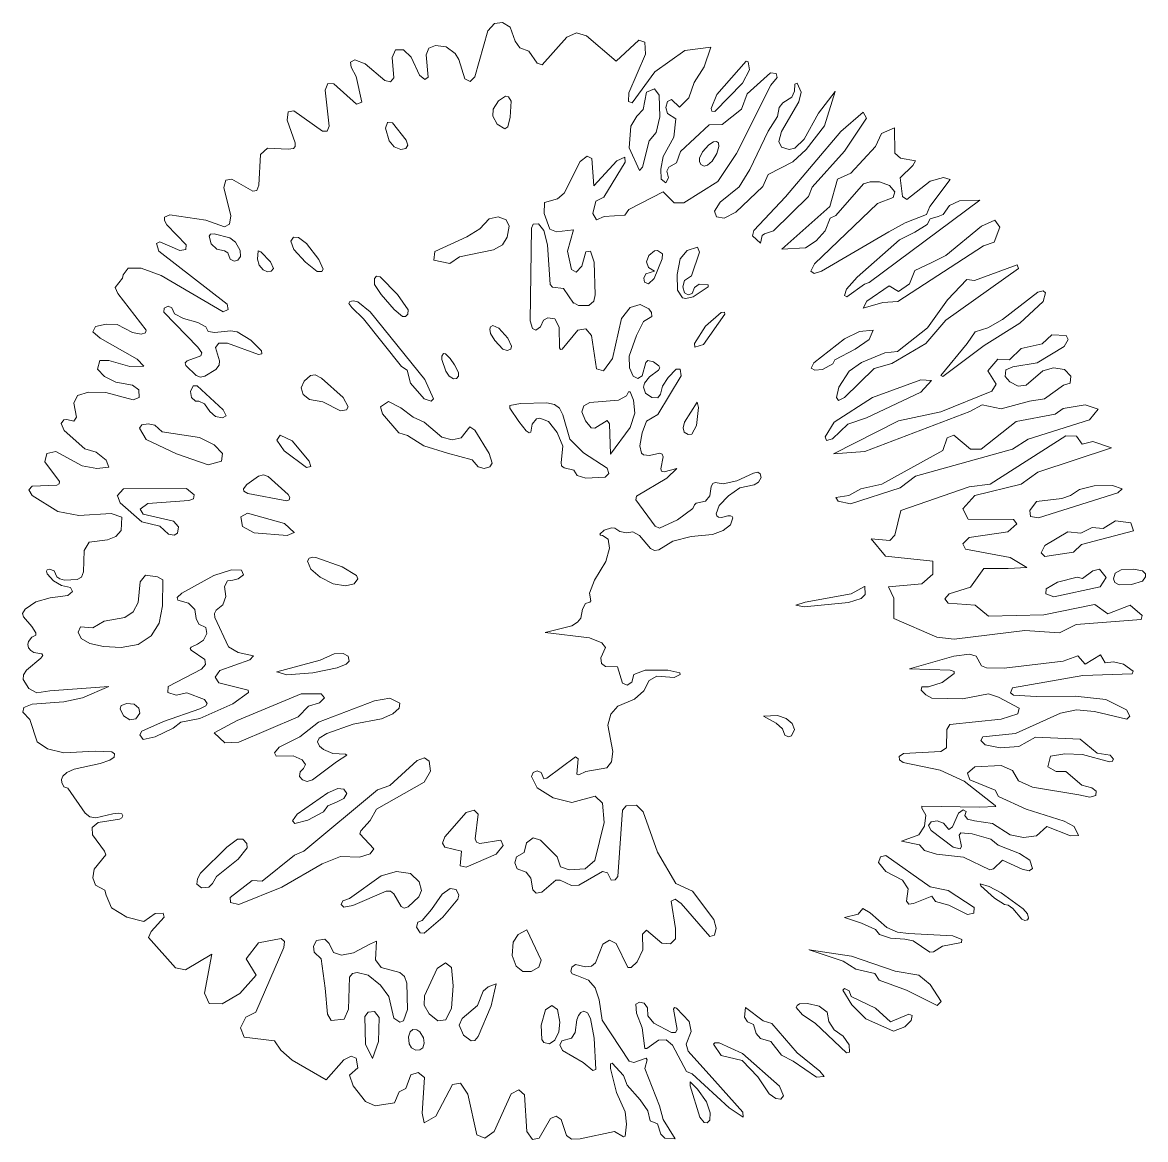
# Model space of a CAD drawing. Header units: millimetres. Extents: x -63086 to 144078, y -129912 to 13382.
# Drawn here: x 62165 to 63195, y -56157 to -55132 of the extents above; entities that cross this region are included whole.
import ezdxf

# ---------------------------------------------------------------- set-up
doc = ezdxf.new("R2010")
doc.units = ezdxf.units.MM
doc.layers.get('0').update_dxf_attribs({"lineweight": 0})
doc.layers.add('観葉植物', color=92, linetype='Continuous', lineweight=9)

# ---------------------------------------------------------------- blocks, each defined once
blk = doc.blocks.new('樹木平面（CAD素材.com）d5d7c83f')
at = {"color": 0, "linetype": 'ByBlock', "lineweight": -2}
for points in [[(-316.9, 358.2), (-323.1, 384.2), (-321.4, 390.8), (-316, 391.8), (-296.7, 380.9), (-292.9, 381.4), (-291, 386.4), (-289.7, 414.4), (-283.2, 420.3), (-264.3, 419.2), (-259.4, 419.9), (-257.7, 421.8), (-257.7, 425.2), (-265.2, 445.9), (-264.3, 453.4), (-259, 454.6), (-232.8, 435.7), (-228.5, 435.7), (-226.6, 440.3), (-230.4, 473.4), (-227.8, 479.4), (-222.4, 479.2), (-201.5, 460.5), (-196.6, 462.5), (-201.8, 486.1), (-206.6, 494.5), (-207.1, 499.2), (-203.2, 501.1), (-193.7, 497.7), (-175.6, 482.4), (-170.4, 481.2), (-167.4, 484.8), (-169, 503.4), (-165.9, 510.4), (-158.5, 510.3), (-151.5, 503.6), (-143.7, 487.2), (-138.9, 483.1), (-135.9, 485.4), (-137.7, 505.7), (-135.3, 511.8), (-129.3, 514.5), (-119.4, 513.1), (-111.1, 507), (-107.9, 501.7), (-102.4, 483.7), (-97.5, 481.4), (-93.1, 485.7), (-81.2, 527.9), (-75.2, 534.6), (-67.6, 535.5), (-60.8, 531.1), (-56.2, 518.3), (-51.8, 512.2), (-43.7, 509.1), (-35.8, 498.1), (-31.4, 496.8), (-8.7, 522), (0, 526), (9.4, 523.3), (36.4, 500), (57.3, 519.3), (62.9, 517.5), (63.4, 506.5), (48.2, 471.1), (47.8, 463), (51.3, 461.8), (71.8, 490.3), (99.5, 509.9), (123.3, 512.8), (117.2, 494.8), (107.9, 480.5), (103.1, 466.3), (94.6, 457.8), (87.3, 465), (83.7, 462.9), (82.1, 457.5), (83.6, 452), (91.1, 447), (89.4, 430.4), (79.6, 412.5), (77.4, 400.9), (77.9, 391.8), (81.9, 388.3), (84.6, 393), (83, 399), (84.8, 402.9), (91.7, 406.9), (95.5, 417.2), (121.7, 441.7), (133.7, 441.9), (151.5, 456), (156.7, 470.2), (178.1, 489.2), (183.1, 488.8), (184.2, 485.1), (178.2, 478.1), (146.8, 415.4), (129.7, 389.7), (98.6, 370.2), (89.6, 370.2), (79.7, 380.3), (48.1, 364.1), (44.5, 358.8), (25.6, 357.5), (18.5, 354.6), (15.2, 360.2), (17.8, 371.7), (25.3, 375.3), (44.9, 407.4), (44.5, 412.1), (37, 408.5), (16.1, 385.7), (14.3, 410.6), (9.8, 413), (3.5, 407.9), (-11.1, 378.8), (-17.4, 373.8), (-29.2, 370.4), (-29.4, 360.3), (-24.3, 345.9), (-18.3, 343.4), (-2.5, 345.3), (-8.1, 325.8), (-4.6, 309), (-0.1, 306.5), (5, 312), (8.7, 325.2), (12.9, 325.8), (16.4, 315.6), (17.3, 285.8), (16.1, 279.8), (11.3, 275.9), (2, 276), (-2.3, 278.2), (-2.5, 278.1), (-11.9, 291.5), (-21.9, 292.6), (-24.1, 295.2), (-26.6, 331.7), (-29.9, 344.8), (-34.7, 350.8), (-39.5, 350.4), (-41, 346.9), (-42.3, 261.8), (-40.3, 254.7), (-37.1, 253.3), (-32.8, 256.4), (-30, 262.3), (-26.3, 264.5), (-19.7, 263.8), (-15.9, 256), (-15.4, 237), (-14.5, 235.5), (-12.9, 235.7), (1.4, 253.2), (8.7, 254.5), (13.9, 248.4), (18.5, 217.8), (25, 216), (33.2, 227.3), (41.4, 264.1), (49.4, 274), (58.4, 276.8), (66.5, 272.7), (68.8, 269.6), (69.2, 265.7), (61.6, 261.3), (55.1, 248.5), (48.5, 229.3), (48.7, 218.6), (52.1, 211.2), (56.3, 208.9), (60.2, 211.3), (63.6, 223.5), (65.4, 225.6), (70.6, 224.3), (75.7, 220.7), (76.6, 218.6), (75.4, 216.5), (67, 210.6), (62.6, 204.8), (61.5, 201.1), (63.5, 195.5), (69.2, 191.4), (74.6, 191.2), (77.1, 194.7), (79.1, 201.8), (84.2, 209.8), (91.4, 217.6), (95.3, 217.5), (96.2, 211.4), (74.6, 175.8), (64.2, 169.9), (60.3, 159), (58.1, 147.3), (59.8, 140.3), (61.5, 138.9), (67.1, 138.4), (76.5, 140.3), (78.7, 139.5), (79.6, 137.1), (77.3, 126.2), (78, 123.8), (80.5, 123.2), (92, 126.4), (83, 117.4), (55.2, 101), (54.5, 97.6), (72.3, 73.4), (76.1, 71.7), (92.6, 79.3), (106.8, 89.8), (108.3, 93.2), (109.9, 94.5), (118.4, 96.4), (122.3, 101.4), (123.5, 110), (125, 112.6), (127.3, 113.6), (134.6, 112.3), (147.2, 115.1), (162.3, 122), (166.4, 122.9), (168.5, 121.6), (169.3, 118.2), (167.1, 113.9), (163, 111.5), (150, 108.6), (139.5, 101.4), (130.9, 92.5), (128.2, 84.8), (128.8, 82.9), (130.4, 81.6), (133, 81.4), (138.8, 82.9), (141.4, 83), (143, 82.3), (143.6, 81.1), (141.3, 74.8), (134.7, 69.5), (124.9, 66), (105.2, 64.1), (88.6, 59.7), (75.5, 51.9), (71.6, 51.1), (68.1, 53.1), (57.8, 65), (51.8, 68.2), (45.9, 67.5), (40, 68.5), (35.4, 71.6), (32.3, 72), (25.5, 69.8), (21.5, 66.2), (22, 65.2), (24.1, 65), (29.3, 61.5), (30.5, 53.2), (26.9, 41.2), (16.6, 24.1), (11.9, 12), (13.4, 4.9), (12.3, 3.7), (8.4, 2.5), (5.5, -2.7), (4, -10.9), (1, -14.7), (-4, -17.8), (-28.5, -24.1), (12, -29), (23.4, -33.5), (26.8, -37.8), (22.3, -47.3), (22.9, -52.4), (26.8, -55.3), (37.8, -55.6), (42.2, -70.6), (46.7, -72.5), (50.9, -69.5), (52.6, -62.5), (63.1, -58.7), (84, -58.7), (94.9, -61), (95.2, -62.5), (89.6, -65.3), (73.9, -64.2), (66.8, -68.2), (61.8, -77.7), (53.2, -85.3), (38.1, -91.6), (31.5, -99), (29, -108.9), (33.3, -133.3), (32.2, -142.7), (28, -148.2), (8.6, -151.4), (2.3, -154.7), (0.4, -154), (1.8, -140), (-0.9, -138.1), (-27.1, -157.8), (-29.9, -158.2), (-32.3, -152.4), (-35.8, -150.8), (-39.6, -152.4), (-41, -156.2), (-36, -166.6), (-21.2, -175.8), (-4.1, -180.1), (17.3, -174.2), (24.1, -180.7), (25.4, -198.4), (17, -233.3), (8, -240.9), (-6.7, -241.6), (-14.6, -238.9), (-17.6, -229.8), (-32.8, -214.4), (-39.6, -212.3), (-45.6, -216.9), (-48, -225.7), (-54.8, -229.7), (-56.4, -235.4), (-54.2, -240.7), (-46.1, -243.8), (-41.7, -249.3), (-39.9, -260.1), (-37, -263.2), (-31.7, -262.2), (-18.8, -251.1), (-14.7, -251.3), (-4.4, -256.1), (2.3, -255.7), (23.9, -243.2), (28.6, -244.6), (31.8, -251.3), (35.6, -250.8), (38, -247.9), (42.4, -187.1), (45.7, -183), (55.1, -182.4), (61.4, -188.4), (74.4, -225.6), (91.3, -254.3), (106.4, -261.3), (125.9, -287.2), (128.2, -295.2), (126.7, -301.6), (122.4, -303), (96.1, -272.6), (90.6, -268.8), (86.8, -270.4), (91, -295.5), (90.8, -305.1), (86.4, -309.7), (78.5, -308.9), (64.3, -297.1), (60.6, -300.9), (61, -315.2), (55.7, -326.2), (50.1, -331.3), (47.2, -331.2), (36.4, -309.3), (30.3, -306.3), (24.4, -309.9), (17.6, -327), (13.9, -330.2), (8.4, -330.8), (-0.9, -328.6), (-4, -330.9), (-5.2, -334.9), (-3.7, -337), (0.4, -338.8), (11, -342.8), (17.1, -349.9), (21, -361), (23.7, -379.6), (48.5, -417.1), (52.6, -418.4), (64, -414.6), (64.8, -416.1), (62.8, -424), (76.1, -458.2), (79.7, -470.9), (90.7, -488.5), (81.2, -488), (77.3, -484.3), (74.5, -474.7), (67.7, -472), (65.6, -462.9), (58.4, -452.7), (46.7, -439.4), (43.1, -430.3), (32.9, -419), (31.3, -419.6), (31.3, -423.9), (36.8, -446), (44.7, -463.7), (46.1, -475.1), (44.9, -486), (43.3, -486.8), (35, -481.7), (3.5, -488.6), (-4.5, -488.9), (-9.1, -485.4), (-13.9, -470.9), (-18.4, -467.6), (-23.7, -469.8), (-34.1, -487.9), (-40.1, -489.1), (-45.3, -481.8), (-47.6, -448.2), (-52.8, -443.6), (-59.9, -447.2), (-75.5, -481.9), (-83.8, -488), (-91.2, -484.7), (-99.6, -447.4), (-106.1, -437.5), (-113.6, -438.6), (-128.8, -467.6), (-139.4, -473.8), (-141.5, -465), (-139.2, -432.2), (-145.2, -427.6), (-151.8, -429.9), (-156.3, -442.3), (-162.5, -445.3), (-166.8, -455.6), (-184.6, -458.1), (-193.3, -454.3), (-204.5, -440), (-207.9, -430.1), (-200.3, -423.4), (-202, -414.5), (-206.5, -412.6), (-213.2, -416), (-229.3, -434.3), (-260.5, -416.3), (-271.1, -407.1), (-276.8, -398.6), (-304.6, -395.1), (-307.9, -386.8), (-303.1, -377), (-293.8, -372.2), (-268.3, -313.1), (-267.6, -307.4), (-270.7, -304.7), (-291.3, -308.8), (-302.7, -323.3), (-293.7, -338.3), (-308.7, -355.3), (-324.9, -364.7), (-336.6, -364.3), (-341.1, -354.8), (-334.2, -319.1), (-358.3, -333.5), (-367.5, -331.6), (-392.4, -303.7), (-389.9, -298.3), (-378, -285.2), (-378.8, -281.6), (-386.3, -281.9), (-396.7, -289)], [(123.5, 456.6), (128.8, 469.5), (155.6, 500), (157.6, 499.3), (158.6, 492.2), (152.2, 479.7), (127, 453.9), (124.3, 454.1), (123.5, 456.6), (123.6, 456.8)], [(55.4, 449.7), (61.3, 455.6), (64.4, 471.5), (71.6, 474.7), (76, 468.7), (76.6, 448.9), (73.1, 434.5), (66.8, 427), (60.7, 402.7), (57.8, 399.8), (48.5, 420.4), (49.9, 440.3), (55.4, 449.7), (55.5, 449.7)], [(237.2, 472.3), (227.6, 440.6), (210.7, 419.1), (198.6, 407.7), (175.9, 396.1), (171.1, 385.2), (146.1, 361.4), (135.4, 356), (128.6, 357.3), (126.6, 362.3), (131.7, 370.8), (149.4, 384.6), (159.2, 400.7), (175.8, 435.8), (184.4, 449.3), (186, 457.4), (189.4, 461.7), (197.5, 467), (199.9, 472.6), (200.4, 479), (202.3, 479.7), (206.1, 471.6), (204.1, 462.8), (188.1, 435.5), (185.5, 426.3), (188, 421), (195, 418.9), (200.2, 420.1), (208.8, 428.6), (222.1, 452.3), (237.2, 472.3), (237.1, 472.2)], [(-76.3, 456), (-71.4, 463.6), (-65.1, 467.8), (-62.2, 467.4), (-59.9, 463.4), (-60.6, 448.8), (-62.8, 439.7), (-65.6, 437.8), (-72.5, 442.3), (-76.6, 449.7), (-76.3, 456), (-76.3, 456)], [(168.9, 333), (170.5, 340), (172.6, 341.6), (180.8, 344.4), (212.9, 375.9), (216.1, 384.3), (245.8, 417.5), (265.9, 447.6), (263.1, 453.3), (242.6, 435.4), (191.7, 375.7), (162.8, 344.7), (161.4, 339.7), (168.9, 333), (168.4, 333.3)], [(-173.1, 443.8), (-168.5, 443.6), (-155.9, 427.6), (-154.4, 423), (-156.4, 419.8), (-160.9, 418.9), (-167.2, 421.4), (-171.5, 427), (-174.9, 438.7), (-173.1, 443.8), (-173.2, 444)], [(113, 410.9), (115.8, 417), (121.6, 423.2), (125.8, 426.1), (128.6, 426.2), (130.2, 425), (130.7, 421.6), (128.9, 415.2), (124.6, 408.2), (120.1, 404.6), (117.2, 403.7), (114.1, 405.1), (112.8, 408), (113, 410.9), (113, 411)], [(-396.7, -289), (-412.3, -285.3), (-426.1, -276.5), (-431.1, -265.1), (-432.4, -260.4), (-440.9, -255.9), (-443.4, -249.1), (-442.2, -241.2), (-431.3, -228.1), (-432.6, -224.6), (-443.7, -209.7), (-443.9, -203), (-438.5, -198.3), (-419, -195.4), (-416.6, -193.9), (-415.7, -192.1), (-416.7, -190.5), (-420.1, -189.9), (-425, -190.3), (-440.6, -193.9), (-446, -193.2), (-450.4, -189.7), (-466.2, -166.9), (-469.9, -165.5), (-471.9, -161.5), (-472.2, -158.8), (-470.9, -155.7), (-467.3, -152.6), (-460.4, -149.5), (-436.5, -144.1), (-427.7, -141.3), (-423.7, -138.4), (-423.5, -135.2), (-425.9, -133.6), (-441.3, -132.8), (-470, -134.3), (-485, -130.9), (-494.3, -124.3), (-501, -103.8), (-507.5, -97.1), (-506.5, -92.8), (-499, -89.9), (-470, -87.7), (-452.8, -84), (-428.6, -73.6), (-482.9, -77.6), (-494.8, -79.4), (-502, -75.5), (-507.1, -67.1), (-507, -62.8), (-504.2, -58.5), (-491.1, -47.7), (-489.3, -45.1), (-490, -43.5), (-497.4, -42.4), (-500.3, -40.7), (-502.2, -38.2), (-503, -35.2), (-502.4, -32.2), (-499.3, -28.2), (-495.7, -26.6), (-495.6, -24.4), (-499.4, -18.4), (-506.8, -9.8), (-507.9, -6.6), (-505.5, -2.5), (-495.5, 4), (-482.4, 7.9), (-466.2, 10), (-461.9, 13.6), (-463.9, 17.1), (-472.1, 19.1), (-479.5, 23.4), (-485.1, 29.9), (-485.9, 32.2), (-485.1, 33.5), (-483.1, 34), (-478.9, 32.5), (-476.4, 27), (-473.5, 25.3), (-469.2, 24.1), (-457.6, 24.5), (-453.8, 26.8), (-452, 31.7), (-451.3, 51.1), (-446.7, 58.8), (-430, 60.9), (-422.1, 64), (-417.3, 69.4), (-416.6, 81.7), (-426.6, 85.2), (-456.1, 83.3), (-475.3, 86.9), (-499, 101.5), (-502, 106.9), (-499, 110.3), (-476.4, 111.2), (-474.2, 112.4), (-474, 114.6), (-487.2, 132.5), (-485.5, 140.1), (-477.3, 141.9), (-453.1, 128.8), (-439.7, 126.4), (-428.7, 127.7), (-431.1, 134.1), (-440.4, 141.3), (-450.7, 144.4), (-469.7, 161.2), (-472.3, 167.7), (-469.8, 171.1), (-467.1, 171.4), (-460.7, 169.8), (-458.2, 173.6), (-460.7, 186.3), (-457.3, 193.2), (-447.2, 196.5), (-431.3, 196.1), (-406.5, 189.3), (-400.9, 191.6), (-401.1, 198.5), (-407.1, 202.9), (-422.4, 205.6), (-432.5, 210.8), (-439, 217.6), (-436.9, 225.3), (-428.8, 225.5), (-409.4, 220), (-396.5, 220.3), (-402.7, 226.6), (-436.7, 245.8), (-443.3, 251.9), (-440.8, 256.5), (-431.1, 258.9), (-421, 258.6), (-407.1, 251.1), (-399, 249.6), (-395.2, 250.8), (-394.3, 253.3), (-420.3, 286.9), (-422.9, 292.4), (-416.1, 300.9), (-415.6, 304), (-410.8, 310), (-399, 310.1), (-380.7, 303.4), (-323.8, 270.1), (-319.4, 272.2), (-320.2, 277.1), (-382.9, 325.7), (-384.9, 332.8), (-382, 334.2), (-363.7, 326.4), (-358.2, 327.2), (-357.8, 331.4), (-375.4, 349.9), (-377.7, 354), (-377.6, 356.8), (-372.6, 359.2), (-339.6, 354.3), (-322.6, 348), (-318.1, 350.6), (-316.8, 358.2)], [(294.9, 279.5), (373.3, 330.7), (383.1, 333.9), (388.3, 347.9), (383.6, 354.1), (371.4, 348.8), (338.8, 321.7), (325.4, 315), (310.2, 308), (305.6, 295.8), (295.3, 288.8), (286.7, 293.8), (266.2, 280), (263, 273.6), (280.9, 278.7), (294.9, 279.5), (295.1, 279.6)], [(-237.8, 307), (-233.3, 307.2), (-232.3, 309.3), (-236, 318), (-247.5, 332.9), (-254.8, 338.3), (-259.4, 338.5), (-261.7, 335), (-259, 327.3), (-248.2, 315.7)], [(74.5, 326.4), (78.9, 323.3), (78.6, 318.7), (71.3, 300.8), (66.2, 295.7), (62.5, 297.4), (61.8, 301), (63.8, 304.9), (71.7, 307.4), (66.1, 310.8), (64.2, 316), (66.5, 321.8), (71.5, 325.9), (74.5, 326.4), (74.4, 326.4)], [(-237.8, 307), (-248.2, 315.8), (-248.2, 315.8)], [(245.8, 191.4), (272.9, 218.2), (289.2, 222.7), (320.4, 241), (338.7, 262.3), (405.4, 309.9), (404.2, 313.1), (364.9, 298.7), (357.9, 299.6), (340.3, 281.1), (321.9, 255.3), (294.5, 233.8), (282.8, 232.5), (261.4, 223.6), (250.2, 215.6), (240.8, 201.1), (238.6, 191.5), (240.5, 188.9), (245.8, 191.4), (245.9, 191.5)], [(-180, 302.3), (-163.9, 286.1), (-154.2, 272), (-154.6, 267.9), (-156.8, 265.7), (-159.4, 265.9), (-167.2, 272.2), (-179.1, 286.1), (-185, 295.2), (-185.1, 300.7), (-183.1, 302.7), (-180, 302.3), (-180.2, 302.3)], [(-195.3, 263.8), (-160.2, 220), (-155.1, 216.5), (-152.2, 204.8), (-139.5, 190.2), (-133.2, 188), (-131.1, 190.3), (-138.8, 207.9), (-189, 270.2), (-200.5, 279.2), (-204.6, 280.2), (-207.7, 279.5), (-208.5, 277.8), (-206, 274), (-195.3, 263.8), (-195.3, 263.9)], [(-288.5, 231.7), (-291.3, 230.9), (-320, 241.5), (-327.8, 241.3), (-330.9, 237.3), (-327.2, 225.2), (-327.4, 221.3), (-330.7, 217.1), (-340.5, 211), (-344.7, 210.3), (-348.7, 211.8), (-358.2, 220.9), (-358.7, 223.4), (-356.9, 225.2), (-344.3, 229.6), (-343.3, 232.5), (-347.1, 237.8), (-378.2, 269.7), (-378, 273.4), (-374.4, 275.2), (-371, 273.8), (-368.4, 268.4), (-360.1, 264), (-347, 260.2), (-339.8, 256.2), (-337.7, 252), (-331.4, 251), (-317, 252.8), (-310.9, 251.8), (-298.4, 244), (-288.6, 234.4), (-288.5, 231.7), (-288.7, 231.8)], [(217.8, 223.4), (245.8, 245.3), (259.6, 252), (272.2, 253.3), (268.5, 244.8), (255.5, 235.7), (236.9, 226), (235.1, 222.5), (225.8, 217.3), (218.5, 216.5), (215.4, 218.5), (217.8, 223.4), (217.9, 223.5)], [(235.7, 139.9), (264.6, 141.9), (360.7, 178.6), (372.1, 184.7), (389.5, 181), (415.4, 188.2), (429.1, 190.4), (446.5, 202.9), (452.8, 204.6), (453.5, 211), (447.7, 217.1), (437.6, 218.8), (427.6, 215.9), (412.3, 202.9), (405.2, 201.9), (397.4, 206), (393.2, 210.8), (393.9, 216.8), (400.3, 219.5), (422.4, 223.2), (447.2, 238.2), (450.9, 244.6), (449, 248.5), (436.1, 249.1), (427.1, 240.7), (407.8, 236.4), (397.1, 226.2), (386.5, 226.7), (377.3, 215.9), (384.8, 203.8), (380.8, 197.3), (334.2, 178.3), (295.4, 170), (235.7, 139.9), (235.7, 139.9)], [(-119.9, 231.5), (-121.8, 231.9), (-123.2, 229.5), (-123.2, 226.4), (-119.7, 215.8), (-116.6, 211.1), (-112.6, 208.7), (-109.9, 209), (-108.1, 211.1), (-108.1, 214.3), (-111.8, 221.6), (-115.8, 227.4), (-119.9, 231.5), (-119.9, 231.5)], [(-233.8, 209.4), (-213.9, 191.5), (-209.1, 182.8), (-210.8, 180.1), (-216.3, 179.3), (-232.4, 187.6), (-244.6, 189.6), (-250.5, 194.2), (-252.4, 200.4), (-249.6, 206.6), (-243.8, 211.6), (-239.4, 212.4), (-233.8, 209.4), (-233.8, 209.4)], [(228, 155.5), (236.4, 168.8), (271.6, 191.4), (315.9, 207.8), (325.7, 207.2), (315.9, 196.4), (265.9, 172.9), (248.8, 167), (234.8, 153.5), (229.5, 152.2), (228, 155.5), (228.2, 155.7)], [(-353.8, 197.1), (-351.3, 202.3), (-347.6, 202.1), (-323.7, 180.1), (-321.2, 174.6), (-324.6, 172.8), (-330.9, 174.1), (-336, 178.6), (-341.1, 185.8), (-346.2, 188), (-349.1, 188.3), (-353, 191.5), (-353.8, 197.1), (-353.8, 197.1)], [(31.2, 139.6), (49.3, 164), (53.6, 177.2), (52.4, 189.1), (49.4, 196.7), (47.7, 196.7), (46, 192.9), (38.6, 189.2), (12.3, 186.8), (6.8, 183.8), (5.1, 178.3), (8.4, 170.2), (13.7, 163.6), (16.8, 163.3), (28.1, 170.4), (30.5, 167.4), (31.2, 139.6), (31.2, 139.7)], [(-114, 152.6), (-105.7, 154.4), (-97.8, 164.5), (-93, 161.7), (-80, 140), (-77.1, 131.4), (-79.2, 127.9), (-84.5, 126.5), (-89.9, 127.9), (-95.4, 134.4), (-118, 140.6), (-139.8, 147.2), (-154.7, 156.7), (-162.9, 159.2), (-177.7, 176.6), (-179.7, 182.9), (-172.1, 187.8), (-161, 181.9), (-149.6, 173.4), (-139.5, 169), (-123.3, 155.2), (-114, 152.6), (-114, 152.6)], [(29.9, 121.7), (26.4, 118.3), (8.6, 117.4), (0.8, 120), (-2.3, 124.9), (-11.3, 127), (-13.6, 128.8), (-13.9, 131.8), (-12.5, 147), (-17.5, 159.4), (-25.4, 169.4), (-33.5, 172.5), (-36.4, 171.8), (-40.6, 167), (-41.6, 159.6), (-43.3, 159), (-46, 160.8), (-52.9, 169.4), (-61.1, 181.7), (-60.9, 184.1), (-51.1, 186), (-27.1, 186.5), (-20, 185), (-15.6, 181.6), (-12.5, 175.6), (-5.9, 153.4), (6.4, 140.7), (28.2, 126.6), (29.9, 121.7), (29.9, 121.7)], [(110.8, 187.1), (99.1, 169), (97.8, 163.8), (98.7, 159.7), (102.5, 157.5), (105.9, 157.9), (110.2, 165.7), (112, 182.4), (110.8, 187.1), (110.8, 187.1)], [(414.4, 153.3), (470.6, 171.1), (478.5, 180.7), (466.5, 184.8), (446.3, 181.4), (439.1, 176.2), (403.4, 169.4), (371.2, 144), (361.3, 144), (346, 157), (340.1, 154.6), (336.1, 143), (280.2, 111.9), (260.9, 107.8), (249.9, 101.7), (237.8, 99.7), (240, 96.5), (251.2, 94.1), (297, 108.6), (311, 119.4), (399.9, 144.1), (414.4, 153.3), (414.5, 153.3)], [(-337.5, 129.9), (-325.3, 133), (-324.3, 140), (-332.1, 148.1), (-345.4, 154.7), (-379.8, 160.1), (-386.5, 166), (-392.7, 167.3), (-398.3, 166.5), (-400.5, 163.4), (-394.5, 153.1), (-366.7, 139.9), (-337.5, 129.9), (-337.6, 129.9)], [(475.3, 1.7), (487.4, -6.8), (507.7, 1), (518.7, -8.6), (518, -12), (458.2, -16.8), (442.9, -24.4), (411.1, -22.3), (346.5, -30.1), (330.5, -28.2), (291.2, -11.1), (291, 7.6), (286.2, 17.7), (316.8, 20.6), (326.8, 29.5), (326.8, 41.4), (283.4, 46), (270.4, 62), (287.3, 60.4), (291.9, 65.2), (297.4, 87.8), (360.2, 109.7), (379.4, 112), (448.8, 156.3), (458.6, 156.1), (463.7, 148.8), (473.5, 151.3), (490.6, 145.3), (423, 123), (407.7, 112), (365.4, 101.5), (354.5, 89.4), (359.3, 80), (400.8, 79.6), (404, 75.7), (395.6, 68.4), (360.2, 63.1), (354.5, 57.2), (356.8, 52.4), (397.9, 44.6), (413, 35.7), (395.8, 34.8), (373.7, 34.8), (361.3, 17.4), (341.9, 11.3), (337.8, 6.9), (340.8, 2.8), (365.7, 1), (377.8, -9.1), (428.5, -7.7), (475, 1.5), (475.1, 1.4)], [(-420.9, 101.3), (-415.2, 107.6), (-357.6, 108), (-350.3, 102.1), (-351, 98.7), (-355.2, 97), (-392.8, 94.4), (-399.9, 89.1), (-397.1, 84.4), (-369.4, 78.2), (-364.7, 72.8), (-365.7, 67.2), (-368.9, 65.1), (-374.1, 66.3), (-381.9, 73.6), (-398.5, 77.4), (-418.3, 94.8), (-420.8, 101.4), (-420.8, 101.5)], [(423.7, 81), (496.5, 104.1), (500.5, 107.8), (491.5, 110.7), (474.7, 110.5), (461.2, 107.2), (453, 101.6), (445.2, 98.9), (422, 96), (415.7, 87.9), (416.3, 82.5), (423.7, 81), (423.7, 81.1)], [(-258.7, 67.6), (-267.7, 75.9), (-301.5, 85.3), (-307.6, 82), (-306, 73.2), (-295.3, 67.5), (-265.2, 64.9), (-258.7, 67.6), (-258.8, 67.5)], [(463.2, 56.7), (510.7, 69.3), (508.3, 76.5), (494.3, 78.3), (483, 71.3), (473, 72.2), (462.6, 67.2), (450.7, 68.2), (429.4, 55.9), (426.1, 49), (429.6, 45.7), (455.7, 49.5), (463.2, 56.7), (463.3, 56.8)], [(-296, -45.4), (-299.5, -49), (-326.8, -59), (-331.3, -65.1), (-327.8, -70.3), (-301, -76.8), (-300.6, -79), (-315, -89.6), (-345.1, -102.9), (-362.7, -106.3), (-369.8, -111.9), (-386.3, -119.7), (-397.2, -122.1), (-400.3, -117.8), (-398.5, -114.7), (-378.6, -105.7), (-345.1, -94.2), (-339.6, -91.3), (-338.6, -89.3), (-341, -85.4), (-357.3, -79.5), (-367, -81.4), (-374.6, -79.1), (-374.2, -73.6), (-343.8, -57.6), (-340, -53.5), (-340.6, -48.8), (-353.3, -40.2), (-354.2, -38.7), (-353.2, -37.4), (-347.4, -34.8), (-342, -31), (-338.9, -24.9), (-339.7, -19.5), (-346, -16.5), (-348.7, -11.1), (-349.7, -3), (-355.6, 2.9), (-365.4, 5.7), (-366.1, 8), (-361.7, 11.9), (-332.4, 28.1), (-316.2, 33.3), (-307.1, 33.1), (-305.3, 28.9), (-310.1, 25.2), (-315, 24), (-320, 23.2), (-322.6, 18.1), (-321.3, 9), (-324, 1.3), (-330.2, -3.7), (-331.9, -6.7), (-331.6, -10.3), (-319.1, -37.2), (-310.1, -42.5), (-296, -45.4), (-296, -45.4)], [(430.4, 11.3), (437.7, 8.8), (480.2, 17.8), (485.7, 26.3), (479.6, 33.9), (473.5, 32.6), (464.1, 25.4), (459.2, 26.7), (441.3, 22), (430.9, 16.1), (430.5, 11.4), (430.5, 11.5)], [(499.6, 33.4), (510.7, 34), (519.2, 32.4), (521.9, 29.7), (521.9, 26.9), (519.1, 23.1), (509, 19.9), (497.7, 19.6), (493.8, 21.8), (492.5, 25.2), (494.1, 30.3), (499.6, 33.4), (499.6, 33.4)], [(264.6, 18.4), (264.9, 10.7), (261.2, 7.2), (249.4, 3.6), (208.9, -0.4), (201.2, 1.1), (209.9, 3.8), (251.9, 11.4), (264.3, 18.1), (264.4, 18.3)], [(-274.6, -60.2), (-234.8, -49.4), (-222.1, -43.7), (-213.7, -43.2), (-209.2, -45.7), (-208.3, -50.3), (-211, -53.1), (-219.2, -56.6), (-241.6, -61), (-265.5, -63), (-274.6, -60.2), (-274.6, -60.3)], [(298.2, -215.5), (314.7, -218.7), (319.1, -224.1), (330.2, -227.5), (355, -230.1), (379.1, -241.6), (382.5, -240.7), (390.8, -232.8), (408.6, -241.2), (415.3, -242.8), (418.1, -240.5), (415.7, -232.8), (406.2, -226.9), (386.6, -219.1), (380.1, -213.6), (363, -208.6), (352.5, -207.7), (351, -209.9), (353.2, -220.2), (351.8, -222.5), (345.4, -220.8), (325.2, -205.7), (322.9, -201.2), (325.4, -197.7), (330.8, -196.9), (336.6, -198.9), (341.4, -204.6), (344.9, -202.3), (350.5, -189.7), (354.7, -186.6), (357.4, -188.1), (356.3, -192), (358.7, -195.3), (365, -196.7), (381.4, -199.3), (397.7, -209.7), (410.1, -212), (422, -210.7), (431.4, -202.1), (453.2, -210.6), (460.4, -210.2), (456.4, -201.9), (447.4, -197.2), (412.3, -186), (386.9, -174.5), (384, -168.8), (360.7, -159.3), (358.6, -153), (365.2, -147.2), (389.5, -146.1), (399.8, -150.6), (405.5, -160.1), (418.2, -165.9), (460.7, -172.8), (470.9, -175.2), (476.3, -173.7), (476.5, -169.6), (472.6, -166.5), (463.5, -164), (448.7, -151.4), (439.9, -151.6), (432.2, -147.4), (434.8, -137.4), (447.9, -135.3), (464, -136.1), (488.9, -142.7), (491.3, -142.3), (492.5, -140.1), (489.3, -136.5), (477.6, -134.7), (461.9, -122), (421, -120), (405.7, -128.7), (388.5, -129.9), (374.9, -127), (371, -123.2), (372.7, -119.6), (402.5, -116.7), (443.8, -98.1), (458.6, -95.1), (475, -96.5), (504.8, -103.5), (507.4, -100.9), (504.3, -94.9), (485.6, -85.4), (457.4, -82.4), (421.6, -82.7), (400.7, -81.5), (398, -79.5), (400, -74.9), (464.4, -63.6), (509.7, -62), (510.5, -59.6), (501.8, -53.2), (492.5, -50.9), (485, -51.8), (480.5, -44.5), (466.5, -53.2), (459.9, -45.3), (446.2, -50.3), (392.2, -56.8), (376.2, -56.6), (371.4, -54.6), (366.5, -45.7), (360.5, -43.8), (346, -45.9), (305.4, -57.3), (342.7, -58.5), (346.3, -59.9), (346.4, -61.8), (335.4, -70), (322.8, -73.8), (316.9, -73.8), (316.2, -77), (320.4, -81.1), (325.9, -84.3), (353.9, -85), (377.8, -80.2), (386.9, -83.4), (405.9, -93.6), (404.7, -98.8), (389.4, -103.4), (342.5, -108.3), (339.7, -112.9), (339.4, -129.9), (334.2, -133.3), (300.1, -135.1), (295.9, -137.8), (296.4, -140.7), (299.7, -143.4), (333.6, -150.3), (355.6, -160.4), (384.1, -182.6), (384.7, -183.8), (369.5, -184.3), (316.9, -183.2), (316.7, -185.3), (320.5, -191.5), (319.2, -201.6), (313.9, -209.6), (298.2, -215.5), (298.6, -215.5)], [(-241.8, -159.3), (-220, -142.7), (-210.6, -136.5), (-211.6, -135.5), (-223.2, -135), (-231.7, -131.5), (-235.5, -128.3), (-237.2, -124.4), (-235.8, -120.9), (-228.9, -116.8), (-204.6, -108), (-178.6, -103.1), (-168.2, -98.6), (-162.4, -93.6), (-161.8, -88.9), (-171, -84.2), (-185, -86.6), (-236.4, -106.3), (-253.4, -119.8), (-272.6, -129.1), (-276.7, -134.5), (-275.3, -137.4), (-259.8, -137.1), (-251.3, -140.8), (-248.4, -145), (-250.2, -148.9), (-253.3, -151.7), (-253.8, -156), (-251.1, -159.3), (-246.9, -160.8), (-241.8, -159.3), (-241.8, -159.2)], [(-344.6, -244.9), (-320.6, -220.8), (-310.7, -213.5), (-305.9, -213.6), (-302, -217.7), (-301.7, -221.7), (-310.1, -232.1), (-330.1, -248), (-333.7, -254.3), (-337, -257.7), (-343.7, -258.3), (-347.9, -254.9), (-347.4, -249.9), (-344.6, -244.9), (-344.6, -244.9)], [(364.7, -276.2), (364.4, -281.5), (358.5, -282.6), (341.5, -274.1), (329.3, -270.9), (326, -265.8), (309, -272.7), (304.7, -273.2), (302.8, -270.4), (304.3, -259.2), (298.9, -251.2), (283.7, -243.4), (276.9, -234.9), (279, -229.7), (283.8, -228.5), (324.5, -257.4), (340.9, -260.7), (364.7, -276.2), (364.5, -276.1)], [(-204.8, -274.4), (-174.4, -261.4), (-170.5, -261.4), (-167.5, -263.8), (-160.5, -275.4), (-158, -276.8), (-154.1, -275.6), (-144.3, -266.4), (-142.1, -260.6), (-144, -252.7), (-152.1, -245.2), (-165, -243.2), (-179.1, -247.2), (-208, -268), (-214.1, -270.2), (-215.6, -273.6), (-213.2, -275.9), (-204.8, -274.4), (-204.8, -274.4)], [(370.3, -254.5), (370.9, -256.5), (383.5, -267.8), (392.7, -273.6), (396, -274), (400.3, -277.2), (408.3, -287.1), (411.1, -288.2), (413.6, -287.7), (414.6, -286.1), (413.7, -282.1), (409.8, -277.5), (389.6, -262.8), (378.5, -257.1), (370.3, -254.5), (370.2, -254.5)], [(-108.7, -268.5), (-122.5, -285.2), (-139.5, -299.7), (-143.2, -299.6), (-146.5, -294.2), (-145.4, -289.7), (-141.3, -288.2), (-132.7, -278.2), (-123, -264.2), (-115.6, -259), (-110.3, -259.8), (-107.9, -264.9), (-108.7, -268.5), (-108.7, -268.5)], [(245.9, -285.5), (258.5, -282.5), (262.8, -277.1), (269.5, -281.3), (284.6, -294.5), (294.3, -298.9), (304.6, -300.1), (345.3, -302.2), (353.4, -305.6), (353.2, -308.4), (335.7, -311.7), (327.4, -317.1), (324, -317.3), (308.8, -307), (301.2, -305.2), (288, -304.3), (277.8, -301.2), (274.2, -296.5), (261.3, -290.8), (245.9, -285.5), (245.9, -285.5)], [(-53.3, -301.2), (-57.8, -308.1), (-58.9, -320.2), (-55.1, -330.1), (-49.2, -334.9), (-41.5, -335), (-34.4, -331), (-32.4, -324.5), (-45.4, -296.7), (-53.3, -301.2), (-53.3, -301.2)], [(213.5, -315), (252.3, -320.8), (292.2, -334.7), (314.1, -338.3), (324.3, -346.9), (334.5, -362.4), (330.9, -366.2), (302.8, -352.2), (277.7, -342.8), (273.8, -336.8), (256.3, -332.9), (244.5, -325.6), (213.5, -315), (213.4, -314.9)], [(-73.4, -346.2), (-78.1, -366.4), (-90, -394.7), (-93, -398.2), (-96.3, -398.7), (-103.4, -393.5), (-107.4, -384.3), (-104.6, -378.2), (-90.5, -366.2), (-85.3, -352.9), (-80.9, -349.1), (-73.4, -346.3), (-73.4, -346.2)], [(-22.5, -366.3), (-28.4, -370.1), (-32.2, -384.1), (-31.6, -397.5), (-29.9, -400.1), (-24.5, -401.3), (-19.8, -398.1), (-16.2, -390.2), (-15.3, -381.6), (-17.3, -369.9), (-22.5, -366.3), (-22.5, -366.3)], [(140.1, -460.1), (152.9, -468.6), (152.5, -463.9), (127.1, -435.2), (102.4, -408.2), (100.6, -401.6), (105.2, -389.9), (103.5, -380.9), (91.8, -368.5), (89.9, -368.1), (89.2, -369.5), (92.5, -388.2), (90.9, -390.9), (87.2, -391), (71.1, -382.3), (65.4, -375.8), (65.2, -368.2), (62.1, -364.1), (57.8, -363), (54.6, -364.9), (55, -373.3), (60.2, -386.6), (62.9, -405.5), (64.6, -405.7), (75.3, -398), (82.2, -397.6), (88.2, -402.6), (101, -426.8), (106.2, -428.8), (140.1, -460.1), (140.1, -460)], [(220.3, -431.9), (227.3, -431.4), (223.3, -426.3), (202.6, -409.7), (179.1, -382.8), (171.2, -380.1), (155.2, -368), (154.2, -377), (157, -381.1), (162.4, -383.6), (164.8, -391.9), (168.8, -396.4), (178.2, -399.1), (188.1, -411.6), (198.8, -417.1), (220.3, -431.9), (220.2, -431.9)], [(187.5, -452.2), (189.9, -449.1), (186.3, -440.2), (152.4, -410.1), (131, -400.3), (127, -400.3), (125.8, -401.6), (132.7, -411.9), (152, -416.5), (166.4, -431.6), (176.9, -447.2), (182.9, -451.6), (187.5, -452.2), (187.4, -452.3)], [(104.2, -436.3), (104.3, -439.9), (113.3, -468.6), (117.1, -473.6), (120, -473.7), (122.3, -471.3), (122.7, -464.7), (119.2, -454.7), (111.1, -442.8), (104.2, -436.3), (104.2, -436.3)]]:
    blk.add_lwpolyline(points, dxfattribs=at)
for points in [[(232.3, 366.6), (239.5, 391.9), (251.8, 397.4), (274.4, 421.6), (279.9, 433.8), (291.7, 438.8), (292, 415.5), (297.1, 410.9), (310.8, 408.5), (308.5, 404.2), (296.9, 393.1), (299, 375.9), (303, 373.2), (324.5, 389.8), (336.5, 393.4), (342.6, 391.6), (324, 366.6), (321, 359.4), (301.6, 351.7), (286.6, 343.6), (224.7, 307.5), (218, 305.2), (215.1, 307.5), (218.3, 314.2), (276.1, 369.5), (290.5, 375.1), (292.1, 380.2), (287, 385.9), (277.8, 389.2), (269.4, 389.4), (263.3, 387.6), (237.8, 358.4), (232.6, 356.1), (228.2, 344.4), (220, 335.2), (210.2, 328.7), (188.4, 327.5)], [(370, 372.4), (351.2, 372), (342.2, 367.7), (336.3, 359.5), (331.7, 357.5), (324.3, 355.4), (321.7, 350.3), (310.4, 343.3), (296.2, 336.1), (257.5, 302), (247.6, 290.8), (246, 285), (247.9, 283.7), (264.3, 295.6), (268.6, 297)], [(-100.4, 339), (-88.6, 346.1), (-80, 355.3), (-71.8, 357.2), (-64.5, 354.4), (-61.6, 348.8), (-63.4, 338.5), (-67.6, 331.5), (-76, 326.9), (-107.2, 320.5), (-116, 314.3), (-130.7, 317.5), (-129.9, 325.3)], [(-317.7, 338.1), (-312.4, 334.1), (-308.2, 326.5), (-308.1, 320.9), (-310.3, 317.4), (-313.8, 316.5), (-317.3, 318.3), (-319.5, 324.3), (-322.5, 326.1), (-329.5, 327.5), (-334.8, 332.5), (-336.6, 339.5), (-335.5, 341.2), (-332.1, 341.7)], [(-289.2, 325.2), (-280.4, 315.9), (-277.8, 309.7), (-279.7, 307.3), (-283.1, 306.8), (-287.2, 308.6), (-290.7, 312.8), (-292.5, 318.5), (-291.8, 325.9), (-291.7, 325.9)], [(120.9, 294.9), (120.9, 293.1), (107, 283.9), (100.3, 282.3), (97.4, 283), (92.8, 289.9), (92.3, 304.3), (95.3, 318.6), (101.5, 326.2), (111.1, 329.5), (112.8, 324.7), (105.5, 303.2), (99, 298.9), (97.5, 292.9), (99.2, 287.6), (102.5, 285.6), (106.2, 287), (108.4, 292.5), (112.6, 295.5)], [(336.1, 210.8), (373.8, 239.1), (406.6, 259.8), (428.1, 279.7), (430, 287.4), (427.9, 289.4), (423.2, 288.1), (390.7, 263.1), (377.3, 255.5), (365.8, 251.9), (358.2, 241.1), (334.1, 211.6)], [(136.2, 267.9), (135.7, 269.7), (132.9, 269.5), (118.4, 256.9), (108.2, 241.1), (108.7, 237.6), (116.5, 240.2)], [(-78.6, 250.3), (-74.9, 243.7), (-67.5, 236), (-63.5, 234.7), (-60.2, 236), (-59.5, 238.5), (-62.9, 245.8), (-71.1, 255.2), (-76.6, 257.7), (-78.6, 256.4), (-79.3, 254.3)], [(-271.5, 156.9), (-260.5, 151.8), (-244.9, 133), (-243.6, 128.1), (-247.3, 127.3), (-267.8, 142.5), (-274.6, 152.5)], [(-301.2, 103.4), (-265.6, 96.8), (-263.3, 97.6), (-262.6, 99.7), (-264.3, 102.5), (-282.6, 119), (-287, 120.5), (-291.3, 119.3), (-302, 111.7), (-305.2, 107.7), (-305, 105.6)], [(-214.6, 36.2), (-201.7, 28.1), (-200.3, 25.2), (-203.6, 20.6), (-211.8, 18.7), (-222.9, 20.6), (-234.8, 26.8), (-243.6, 34.2), (-246.4, 41.4), (-245.1, 44.2), (-241.5, 45.2), (-238.9, 44.7)], [(-395, 28.4), (-384.2, 26.9), (-379.1, 24.3), (-379.6, 0.5), (-382.5, -15.4), (-389.8, -27.2), (-401.7, -35.1), (-417.4, -37.7), (-433.5, -36.8), (-446.1, -34.1), (-454, -29.5), (-456.8, -23.8), (-454.5, -18.8), (-443.2, -19.9), (-432.9, -13.6), (-414, -10.4), (-406.3, -5.2), (-401.8, 3.4), (-399.8, 22.5)], [(-311, -104.7), (-252.3, -80.3), (-234.1, -80.2), (-230.8, -84.1), (-235.4, -88.7), (-245.6, -91.6), (-255.1, -101.3), (-309.6, -124.7), (-322.3, -125.4), (-332.2, -116.1)], [(-400.4, -98), (-401.2, -93.6), (-405.5, -89.9), (-412.1, -89.1), (-417.3, -90.9), (-418.2, -94.2), (-415.3, -100.4), (-409.4, -104.2), (-403.9, -103.3)], [(183.1, -107.2), (189, -112.3), (191.2, -118.1), (194.6, -119.8), (197.3, -118.8), (200, -113), (197.9, -107.5), (192.3, -103), (184.5, -100.3), (171.7, -100.8)], [(-297.4, -251.5), (-288.2, -252), (-258.3, -228.4), (-249.8, -224.7), (-182.4, -168.4), (-171, -164.3), (-145.9, -141.4), (-139.1, -138.9), (-134.9, -142.1), (-133.7, -151.2), (-139.5, -161.3), (-183.2, -186), (-189.2, -196.4), (-197.6, -206), (-198.6, -208.6), (-185.6, -222.4), (-189, -227.2), (-198.9, -230.2), (-216.4, -229.6), (-233.2, -236.1), (-270, -257.6), (-309.6, -273.5), (-317, -271.8), (-317.4, -267.1)], [(-256, -190.8), (-227.9, -171), (-218.7, -167.2), (-213.1, -167.8), (-210.4, -171.8), (-213.1, -176.2), (-219.8, -179.7), (-227.8, -183), (-231.8, -188.5), (-246.2, -196.1), (-258, -199.2), (-260.3, -196.7)], [(-73.5, -227.5), (-67, -219.4), (-69.4, -214.6), (-88.6, -217.5), (-91.7, -216.4), (-92.8, -213.2), (-89.9, -190.8), (-93.8, -187), (-101.1, -189.3), (-120.7, -211.5), (-122.7, -217.3), (-120.7, -221.1), (-105.2, -224.7), (-106.5, -238), (-101.1, -239.4)], [(-188.9, -309.5), (-204.4, -318), (-215.4, -320), (-222.7, -317.6), (-226.6, -309.3), (-230.5, -305.2), (-238.3, -306.5), (-241.1, -311.8), (-240.3, -317.4), (-234, -323.3), (-230.4, -350.3), (-228.3, -374.1), (-224.8, -379.9), (-212.8, -378.7), (-208.8, -369.7), (-208.1, -340.2), (-205.2, -336.7), (-200.9, -335.8), (-190.8, -338.5), (-179.6, -347.4), (-172, -358), (-167.4, -377.9), (-162, -381.4), (-158.4, -380.1), (-154.9, -369.9), (-155.4, -345.6), (-157.6, -339.6), (-161.9, -335.9), (-179, -331.2), (-184.2, -324.3), (-183.3, -307.2)], [(-119.7, -379.2), (-114.4, -368.5), (-112.9, -348), (-114.5, -331.4), (-120.1, -327.2), (-127.5, -332.2), (-139.3, -357.3), (-139.5, -365.8), (-135.1, -373.8), (-127.1, -380.3)], [(307.8, -375.4), (304.9, -374.2), (288.1, -381.3), (274.4, -368.5), (251.9, -358), (250.2, -352.7), (245.8, -350.6), (244.4, -352.1), (252.5, -365.6), (265.4, -378.3), (290.7, -389.7), (301.2, -385.9), (306.9, -380)], [(219.1, -382.3), (247.8, -409.7), (250.4, -409.1), (250.2, -402.2), (244.7, -394.3), (236.5, -388.6), (231.5, -381), (230, -372.2), (222.6, -366.7), (211.8, -364.4), (204.7, -364.8), (202.3, -366.2), (201.4, -368), (207.2, -374.7)], [(-181.5, -399.2), (-186.9, -414.9), (-193.4, -401.7), (-194.1, -376.4), (-191, -372.3), (-185.1, -371.7), (-180.7, -377.2)], [(-12.7, -407.4), (6.2, -418.5), (15, -425.8), (17.9, -425), (16.4, -396.2), (12.9, -378.1), (10.3, -373), (7, -371.3), (4.1, -372.5), (1.9, -375.3), (0.4, -379.2), (-1.1, -391.1), (-4.6, -396.1), (-13.3, -398.6), (-15.3, -402.5), (-15.3, -402.4)], [(-140.3, -395.8), (-139.4, -400.8), (-140.7, -405), (-143.6, -407), (-147.1, -407.2), (-151.1, -405), (-153.4, -401.2), (-154, -394.9), (-152.3, -390.2), (-149.8, -388.2), (-146.4, -388.4), (-143.4, -390.3)]]:
    blk.add_lwpolyline(points, close=True, dxfattribs=at)

msp = doc.modelspace()

# ---------------------------------------------------------------- block references
at = {"layer": '観葉植物', "ltscale": 10}
msp.add_blockref('樹木平面（CAD素材.com）d5d7c83f', (62673.3368, -55667.4028), dxfattribs=at)

doc.saveas('drawing.dxf')
